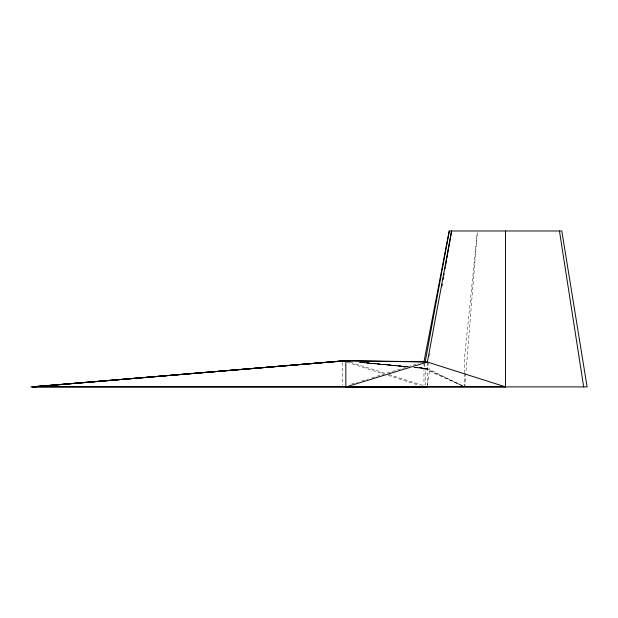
<?xml version="1.0" encoding="UTF-8"?>
<svg xmlns="http://www.w3.org/2000/svg" width="618" height="618" viewBox="0 0 618 618"><rect width="100%" height="100%" fill="white"/><g stroke="black" fill="none" stroke-linecap="round" stroke-linejoin="round"><path stroke-width="0.46" stroke-dasharray="3.09 2.32" d="M464.759 386.891L477.243 232.909L464.759 355.705L464.759 372.716M427.625 385.037L429.742 368.413M463.909 386.474L427.386 368.537L428.56 361.893M429.556 356.2L430.058 353.357M424.844 363.793L423.979 368.537L461.283 385.323M351.58 384.056L357.992 382.079M361.661 380.951L368.073 378.965M371.742 377.837L418.479 363.415M413.952 367.254L427.386 368.537L414.377 367.617M414.06 367.277L427.386 368.537L414.415 367.61M360.757 362.264L408.351 366.744M360.387 362.264L408.243 366.744M414.006 367.285L427.386 368.537M362.14 362.303L408.197 366.698M360.495 362.318L408.374 366.891M414.122 367.44L425.709 368.544M358.726 362.303L407.664 366.976L359.591 362.264M350.406 362.21L385.23 373.372M388.9 374.547L422.805 385.416M346.999 362.21L383.654 373.96M388.235 375.427L419.39 385.416M462.148 385.663L425.678 368.537L425.709 385.068M464.759 373.658L464.759 385.941M427.386 362.032L427.386 385.933M423.979 362.573L423.979 385.053M342.411 362.604L342.411 385.022"/><path stroke-width="0.93" d="M441.924 286.003L442.256 284.11M443.091 279.367L443.43 277.467M443.763 275.574L444.095 273.674M444.929 268.93L445.261 267.038M445.601 265.137L446.435 260.394M446.768 258.494L451.611 230.985L427.386 362.032L345.825 387.015L345.825 360.742L30.9 386.891L587.1 386.891L561.816 230.985L449.263 230.985L423.979 361.715L342.411 360.742L344.249 361.329M425.022 362.843L449.263 230.985M32.036 386.891L344.118 360.742L348.992 361.206L343.693 360.742L349 361.221M32.607 386.891L345.825 360.742L427.386 362.032L505.539 386.891L505.539 230.985M33.218 386.876L345.825 360.742L350.622 361.198M345.825 387.015L427.386 386.891M34.314 386.891L505.539 386.891M423.979 386.891L425.709 386.899M344.581 360.742L349.34 361.19M342.411 360.742L347.216 361.198M345.825 360.742L347.656 361.329M559.46 230.985L583.686 386.891"/></g></svg>
